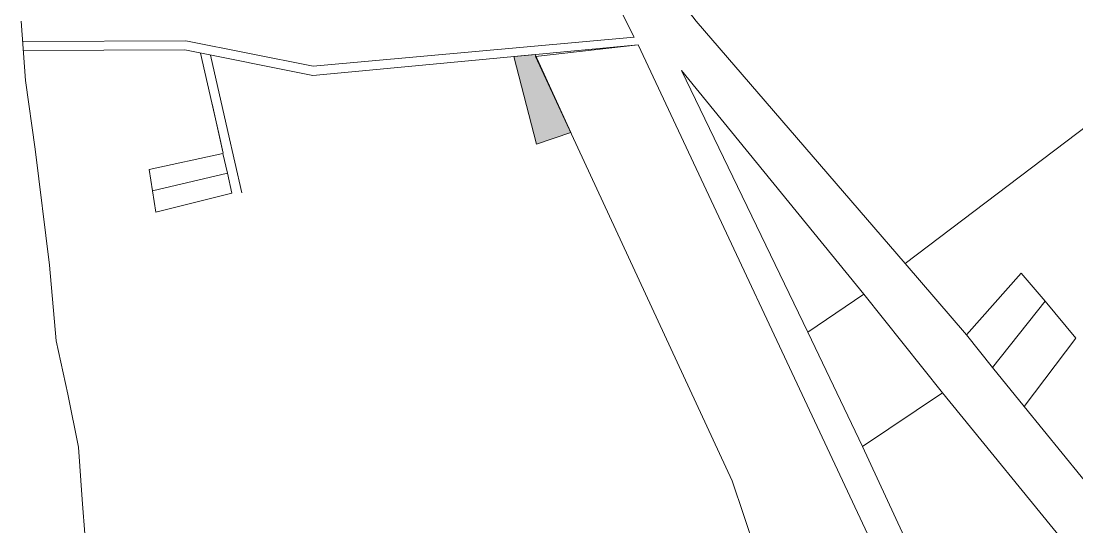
# Model space of a CAD drawing. Header units: millimetres. Extents: x 612493 to 615450, y 1317139 to 1319419.
# Drawn here: x 614032 to 614638, y 1317769 to 1318060 of the extents above; entities that cross this region are included whole.
import ezdxf

# ---------------------------------------------------------------- set-up
doc = ezdxf.new("R2010")
doc.units = ezdxf.units.MM
doc.layers.add('2', color=7, linetype='Continuous')
doc.layers.add('CVL_CUADCON_LIN', color=8, linetype='Continuous')

msp = doc.modelspace()

# ---------------------------------------------------------------- hatches: boundary and pattern name
at = {"lineweight": 13}
h = msp.add_hatch(color=9, dxfattribs=at)
h.dxf.hatch_style = 1
h.paths.add_polyline_path([(614327.38, 1318039.4), (614327.75, 1318039.45), (614327.24, 1318040.57), (614314.83, 1318039.41), (614327.86, 1317988.96), (614347.6, 1317995.75)])

# ---------------------------------------------------------------- linework, layer by layer
at = {"layer": '2', "color": 1, "lineweight": 0}
for p, q in [((614399.51, 1318086.31), (614419.74, 1318059.75)), ((614371.63, 1318075.23), (614384.03, 1318050.58)), ((614031.75, 1318059.85), (614034.24, 1318025.56)), ((614419.74, 1318059.75), (614539.73, 1317920.41)), ((614539.73, 1317920.41), (614717.31, 1318055.07)), ((614032.71, 1318048.14), (614126.34, 1318048.49)), ((614126.34, 1318048.49), (614199.66, 1318033.98)), ((614199.66, 1318033.98), (614384.03, 1318050.58)), ((614032.73, 1318042.83), (614125.83, 1318043.19)), ((614125.83, 1318043.19), (614199.38, 1318028.62)), ((614134.85, 1318041.4), (614145.35, 1317995.21)), ((614199.38, 1318028.62), (614386.28, 1318046.09)), ((614327.38, 1318039.4), (614386.28, 1318046.09)), ((614386.28, 1318046.09), (614548.66, 1317699.89)), ((614140.55, 1318040.27), (614150.52, 1317996.39)), ((614440.36, 1317795.58), (614327.38, 1318039.4)), ((614411.27, 1318031.49), (614483.81, 1317880.96)), ((614515.95, 1317902.74), (614411.27, 1318031.49)), ((614034.24, 1318025.56), (614039.81, 1317986.2)), ((614141.47, 1318012.27), (614147.75, 1317984.62)), ((614145.35, 1317995.21), (614147.94, 1317983.8)), ((614150.52, 1317996.39), (614158.52, 1317961.17)), ((614039.81, 1317986.2), (614048.08, 1317919.41)), ((614048.08, 1317919.41), (614051.89, 1317875.98)), ((614539.73, 1317920.41), (614575.04, 1317879.44)), ((614575.04, 1317879.44), (614606.34, 1317914.94)), ((614606.34, 1317914.94), (614620.15, 1317898.75)), ((614483.81, 1317880.96), (614515.95, 1317902.74)), ((614561.26, 1317846.07), (614515.95, 1317902.74)), ((614589.89, 1317860.72), (614620.15, 1317898.75)), ((614620.15, 1317898.75), (614637.81, 1317877.5)), ((614483.81, 1317880.96), (614515.2, 1317815.32)), ((614575.04, 1317879.44), (614589.89, 1317860.72)), ((614637.81, 1317877.5), (614608.06, 1317838.2)), ((614051.89, 1317875.98), (614058.68, 1317845.27)), ((614589.89, 1317860.72), (614608.06, 1317838.2)), ((614058.68, 1317845.27), (614064.71, 1317814.81)), ((614515.2, 1317815.32), (614561.26, 1317846.07)), ((614796.21, 1317557.96), (614561.26, 1317846.07)), ((614608.06, 1317838.2), (614776.47, 1317631.29)), ((614064.71, 1317814.81), (614066.92, 1317784.84)), ((614515.2, 1317815.32), (614581.85, 1317671.87)), ((614463.12, 1317727.61), (614440.36, 1317795.58)), ((614066.92, 1317784.84), (614068.57, 1317762.49))]:
    msp.add_line(p, q, dxfattribs=at)
msp.add_lwpolyline([(614314.83, 1318039.41), (614327.86, 1317988.96), (614347.6, 1317995.75), (614327.24, 1318040.57), (614314.83, 1318039.41)], dxfattribs=at)
at = {"layer": 'CVL_CUADCON_LIN', "color": 1, "lineweight": 0, "ltscale": 0.5}
for p, q in [((614147.72, 1317983.76), (614105.31, 1317974.54)), ((614105.31, 1317974.54), (614147.72, 1317983.76)), ((614147.72, 1317983.76), (614150.32, 1317972.35)), ((614105.31, 1317974.54), (614109.25, 1317950.05)), ((614105.31, 1317974.54), (614107.28, 1317962.29)), ((614107.28, 1317962.29), (614105.31, 1317974.54)), ((614107.28, 1317962.29), (614150.32, 1317972.35)), ((614150.32, 1317972.35), (614107.28, 1317962.29)), ((614107.28, 1317962.29), (614150.32, 1317972.35)), ((614150.32, 1317972.35), (614152.91, 1317960.94)), ((614109.25, 1317950.05), (614107.28, 1317962.29)), ((614109.25, 1317950.05), (614152.91, 1317960.94)), ((614152.91, 1317960.94), (614109.25, 1317950.05))]:
    msp.add_line(p, q, dxfattribs=at)

doc.saveas('drawing.dxf')
